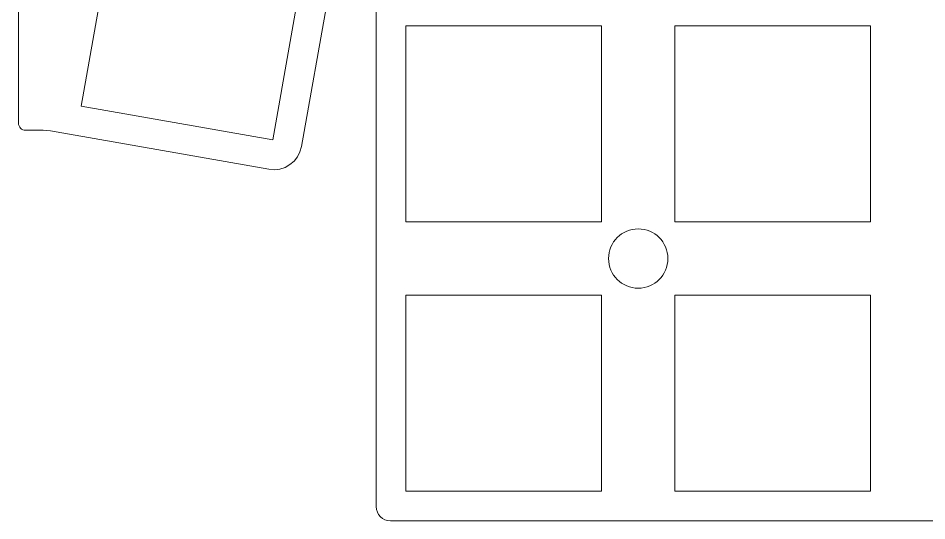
# Model space of a CAD drawing. Header units: millimetres. Extents: x -14 to 204, y 14 to 146.
# Drawn here: x 73.5 to 137.7, y 14.1 to 49.6 of the extents above; entities that cross this region are included whole.
import ezdxf

# ---------------------------------------------------------------- set-up
doc = ezdxf.new("R2010")
doc.units = ezdxf.units.MM
doc.header["$MEASUREMENT"] = 0
doc.layers.add('Layer 1', color=7, linetype='Continuous', lineweight=0)

# ---------------------------------------------------------------- blocks, each defined once
blk = doc.blocks.new('Block_278')
at = {"layer": 'Layer 1', "color": 5, "lineweight": 9, "true_color": 0x0000ff}
blk.add_lwpolyline([(73.966, 70.344), (73.879, 70.337), (73.796, 70.315), (73.717, 70.278), (73.646, 70.229), (73.586, 70.167), (73.536, 70.096), (73.499, 70.018), (73.477, 69.934), (73.47, 69.848)], dxfattribs=at)
blk = doc.blocks.new('Block_277')
at = {"layer": 'Layer 1'}
blk.add_blockref('Block_278', (0, 0), dxfattribs=at)
blk = doc.blocks.new('Block_276')
at = {"layer": 'Layer 1'}
blk.add_blockref('Block_277', (0, 0), dxfattribs=at)
blk = doc.blocks.new('Block_281')
at = {"layer": 'Layer 1', "color": 5, "lineweight": 9, "true_color": 0x0000ff}
blk.add_line((73.47, 69.848), (73.494, 42.198), dxfattribs=at)
blk = doc.blocks.new('Block_280')
at = {"layer": 'Layer 1'}
blk.add_blockref('Block_281', (0, 0), dxfattribs=at)
blk = doc.blocks.new('Block_279')
at = {"layer": 'Layer 1'}
blk.add_blockref('Block_280', (0, 0), dxfattribs=at)
blk = doc.blocks.new('Block_284')
at = {"layer": 'Layer 1', "color": 5, "lineweight": 9, "true_color": 0x0000ff}
blk.add_lwpolyline([(73.494, 42.198), (73.504, 42.101), (73.531, 42.008), (73.577, 41.923), (73.639, 41.847), (73.714, 41.786), (73.8, 41.74), (73.892, 41.712), (73.99, 41.703)], dxfattribs=at)
blk = doc.blocks.new('Block_283')
at = {"layer": 'Layer 1'}
blk.add_blockref('Block_284', (0, 0), dxfattribs=at)
blk = doc.blocks.new('Block_282')
at = {"layer": 'Layer 1'}
blk.add_blockref('Block_283', (0, 0), dxfattribs=at)
blk = doc.blocks.new('Block_287')
at = {"layer": 'Layer 1', "color": 5, "lineweight": 9, "true_color": 0x0000ff}
blk.add_line((73.99, 41.703), (75.242, 41.703), dxfattribs=at)
blk = doc.blocks.new('Block_286')
at = {"layer": 'Layer 1'}
blk.add_blockref('Block_287', (0, 0), dxfattribs=at)
blk = doc.blocks.new('Block_285')
at = {"layer": 'Layer 1'}
blk.add_blockref('Block_286', (0, 0), dxfattribs=at)
blk = doc.blocks.new('Block_290')
at = {"layer": 'Layer 1', "color": 5, "lineweight": 9, "true_color": 0x0000ff}
blk.add_line((75.242, 41.703), (75.756, 41.658), dxfattribs=at)
blk = doc.blocks.new('Block_289')
at = {"layer": 'Layer 1'}
blk.add_blockref('Block_290', (0, 0), dxfattribs=at)
blk = doc.blocks.new('Block_288')
at = {"layer": 'Layer 1'}
blk.add_blockref('Block_289', (0, 0), dxfattribs=at)
blk = doc.blocks.new('Block_293')
at = {"layer": 'Layer 1', "color": 5, "lineweight": 9, "true_color": 0x0000ff}
blk.add_line((75.756, 41.658), (91.188, 38.951), dxfattribs=at)
blk = doc.blocks.new('Block_292')
at = {"layer": 'Layer 1'}
blk.add_blockref('Block_293', (0, 0), dxfattribs=at)
blk = doc.blocks.new('Block_291')
at = {"layer": 'Layer 1'}
blk.add_blockref('Block_292', (0, 0), dxfattribs=at)
blk = doc.blocks.new('Block_296')
at = {"layer": 'Layer 1', "color": 5, "lineweight": 9, "true_color": 0x0000ff}
blk.add_lwpolyline([(91.188, 38.951), (91.576, 38.922), (91.961, 38.969), (92.33, 39.089), (92.668, 39.28), (92.963, 39.534), (93.203, 39.839), (93.378, 40.185), (93.483, 40.559)], dxfattribs=at)
blk = doc.blocks.new('Block_295')
at = {"layer": 'Layer 1'}
blk.add_blockref('Block_296', (0, 0), dxfattribs=at)
blk = doc.blocks.new('Block_294')
at = {"layer": 'Layer 1'}
blk.add_blockref('Block_295', (0, 0), dxfattribs=at)
blk = doc.blocks.new('Block_299')
at = {"layer": 'Layer 1', "color": 5, "lineweight": 9, "true_color": 0x0000ff}
blk.add_line((93.483, 40.559), (96.48, 57.52), dxfattribs=at)
blk = doc.blocks.new('Block_298')
at = {"layer": 'Layer 1'}
blk.add_blockref('Block_299', (0, 0), dxfattribs=at)
blk = doc.blocks.new('Block_297')
at = {"layer": 'Layer 1'}
blk.add_blockref('Block_298', (0, 0), dxfattribs=at)
blk = doc.blocks.new('Block_302')
at = {"layer": 'Layer 1', "color": 5, "lineweight": 9, "true_color": 0x0000ff}
blk.add_line((96.48, 57.52), (96.614, 58.019), dxfattribs=at)
blk = doc.blocks.new('Block_301')
at = {"layer": 'Layer 1'}
blk.add_blockref('Block_302', (0, 0), dxfattribs=at)
blk = doc.blocks.new('Block_300')
at = {"layer": 'Layer 1'}
blk.add_blockref('Block_301', (0, 0), dxfattribs=at)
blk = doc.blocks.new('Block_305')
at = {"layer": 'Layer 1', "color": 5, "lineweight": 9, "true_color": 0x0000ff}
blk.add_line((96.614, 58.019), (102.474, 74.122), dxfattribs=at)
blk = doc.blocks.new('Block_304')
at = {"layer": 'Layer 1'}
blk.add_blockref('Block_305', (0, 0), dxfattribs=at)
blk = doc.blocks.new('Block_303')
at = {"layer": 'Layer 1'}
blk.add_blockref('Block_304', (0, 0), dxfattribs=at)
blk = doc.blocks.new('Block_308')
at = {"layer": 'Layer 1', "color": 5, "lineweight": 9, "true_color": 0x0000ff}
blk.add_lwpolyline([(102.474, 74.122), (102.519, 74.289), (102.534, 74.461), (102.519, 74.633), (102.474, 74.8), (102.401, 74.956), (102.303, 75.098), (102.181, 75.22), (102.039, 75.319), (101.883, 75.392)], dxfattribs=at)
blk = doc.blocks.new('Block_307')
at = {"layer": 'Layer 1'}
blk.add_blockref('Block_308', (0, 0), dxfattribs=at)
blk = doc.blocks.new('Block_306')
at = {"layer": 'Layer 1'}
blk.add_blockref('Block_307', (0, 0), dxfattribs=at)
blk = doc.blocks.new('Block_311')
at = {"layer": 'Layer 1', "color": 5, "lineweight": 9, "true_color": 0x0000ff}
blk.add_line((101.883, 75.392), (86.934, 80.833), dxfattribs=at)
blk = doc.blocks.new('Block_310')
at = {"layer": 'Layer 1'}
blk.add_blockref('Block_311', (0, 0), dxfattribs=at)
blk = doc.blocks.new('Block_309')
at = {"layer": 'Layer 1'}
blk.add_blockref('Block_310', (0, 0), dxfattribs=at)
blk = doc.blocks.new('Block_314')
at = {"layer": 'Layer 1', "color": 5, "lineweight": 9, "true_color": 0x0000ff}
blk.add_lwpolyline([(86.934, 80.833), (86.746, 80.881), (86.551, 80.892), (86.359, 80.864), (86.176, 80.8), (86.008, 80.701), (85.863, 80.572), (85.747, 80.416), (85.663, 80.241)], dxfattribs=at)
blk = doc.blocks.new('Block_313')
at = {"layer": 'Layer 1'}
blk.add_blockref('Block_314', (0, 0), dxfattribs=at)
blk = doc.blocks.new('Block_312')
at = {"layer": 'Layer 1'}
blk.add_blockref('Block_313', (0, 0), dxfattribs=at)
blk = doc.blocks.new('Block_317')
at = {"layer": 'Layer 1', "color": 5, "lineweight": 9, "true_color": 0x0000ff}
blk.add_line((85.663, 80.241), (82.773, 72.301), dxfattribs=at)
blk = doc.blocks.new('Block_316')
at = {"layer": 'Layer 1'}
blk.add_blockref('Block_317', (0, 0), dxfattribs=at)
blk = doc.blocks.new('Block_315')
at = {"layer": 'Layer 1'}
blk.add_blockref('Block_316', (0, 0), dxfattribs=at)
blk = doc.blocks.new('Block_320')
at = {"layer": 'Layer 1', "color": 5, "lineweight": 9, "true_color": 0x0000ff}
blk.add_lwpolyline([(82.773, 72.301), (82.554, 71.831), (82.257, 71.406), (81.89, 71.04), (81.465, 70.743), (80.996, 70.524), (80.495, 70.39), (79.979, 70.344)], dxfattribs=at)
blk = doc.blocks.new('Block_319')
at = {"layer": 'Layer 1'}
blk.add_blockref('Block_320', (0, 0), dxfattribs=at)
blk = doc.blocks.new('Block_318')
at = {"layer": 'Layer 1'}
blk.add_blockref('Block_319', (0, 0), dxfattribs=at)
blk = doc.blocks.new('Block_323')
at = {"layer": 'Layer 1', "color": 5, "lineweight": 9, "true_color": 0x0000ff}
blk.add_line((79.979, 70.344), (73.966, 70.344), dxfattribs=at)
blk = doc.blocks.new('Block_322')
at = {"layer": 'Layer 1'}
blk.add_blockref('Block_323', (0, 0), dxfattribs=at)
blk = doc.blocks.new('Block_321')
at = {"layer": 'Layer 1'}
blk.add_blockref('Block_322', (0, 0), dxfattribs=at)
blk = doc.blocks.new('Block_275')
at = {"layer": 'Layer 1'}
for name in ['Block_312', 'Block_315', 'Block_309', 'Block_306', 'Block_303', 'Block_318', 'Block_276', 'Block_321', 'Block_279', 'Block_300', 'Block_297', 'Block_282', 'Block_285', 'Block_288', 'Block_291', 'Block_294']:
    blk.add_blockref(name, (0, 0), dxfattribs=at)
blk = doc.blocks.new('Block_331')
at = {"layer": 'Layer 1', "color": 1, "lineweight": 9, "true_color": 0xff0000}
blk.add_lwpolyline([(77.931, 43.404), (80.314, 56.923), (93.833, 54.54), (91.449, 41.021), (77.931, 43.404)], dxfattribs=at)
blk = doc.blocks.new('Block_330')
at = {"layer": 'Layer 1'}
blk.add_blockref('Block_331', (0, 0), dxfattribs=at)
blk = doc.blocks.new('Block_329')
at = {"layer": 'Layer 1'}
blk.add_blockref('Block_330', (0, 0), dxfattribs=at)
blk = doc.blocks.new('Block_328')
at = {"layer": 'Layer 1'}
blk.add_blockref('Block_329', (0, 0), dxfattribs=at)
blk = doc.blocks.new('Block_344')
at = {"layer": 'Layer 1', "color": 5, "lineweight": 9, "true_color": 0x0000ff}
blk.add_line((98.765, 50.163), (98.765, 33.151), dxfattribs=at)
blk = doc.blocks.new('Block_343')
at = {"layer": 'Layer 1'}
blk.add_blockref('Block_344', (0, 0), dxfattribs=at)
blk = doc.blocks.new('Block_342')
at = {"layer": 'Layer 1'}
blk.add_blockref('Block_343', (0, 0), dxfattribs=at)
blk = doc.blocks.new('Block_341')
at = {"layer": 'Layer 1'}
blk.add_blockref('Block_342', (0, 0), dxfattribs=at)
blk = doc.blocks.new('Block_348')
at = {"layer": 'Layer 1', "color": 5, "lineweight": 9, "true_color": 0x0000ff}
blk.add_line((98.765, 33.151), (98.765, 15.142), dxfattribs=at)
blk = doc.blocks.new('Block_347')
at = {"layer": 'Layer 1'}
blk.add_blockref('Block_348', (0, 0), dxfattribs=at)
blk = doc.blocks.new('Block_346')
at = {"layer": 'Layer 1'}
blk.add_blockref('Block_347', (0, 0), dxfattribs=at)
blk = doc.blocks.new('Block_345')
at = {"layer": 'Layer 1'}
blk.add_blockref('Block_346', (0, 0), dxfattribs=at)
blk = doc.blocks.new('Block_352')
at = {"layer": 'Layer 1', "color": 5, "lineweight": 9, "true_color": 0x0000ff}
blk.add_open_spline([(98.765, 15.142), (98.765, 14.59), (99.212, 14.143), (99.762, 14.143)], degree=3, dxfattribs=at)
blk = doc.blocks.new('Block_351')
at = {"layer": 'Layer 1'}
blk.add_blockref('Block_352', (0, 0), dxfattribs=at)
blk = doc.blocks.new('Block_350')
at = {"layer": 'Layer 1'}
blk.add_blockref('Block_351', (0, 0), dxfattribs=at)
blk = doc.blocks.new('Block_349')
at = {"layer": 'Layer 1'}
blk.add_blockref('Block_350', (0, 0), dxfattribs=at)
blk = doc.blocks.new('Block_356')
at = {"layer": 'Layer 1', "color": 5, "lineweight": 9, "true_color": 0x0000ff}
blk.add_line((99.762, 14.143), (191.808, 14.143), dxfattribs=at)
blk = doc.blocks.new('Block_355')
at = {"layer": 'Layer 1'}
blk.add_blockref('Block_356', (0, 0), dxfattribs=at)
blk = doc.blocks.new('Block_354')
at = {"layer": 'Layer 1'}
blk.add_blockref('Block_355', (0, 0), dxfattribs=at)
blk = doc.blocks.new('Block_353')
at = {"layer": 'Layer 1'}
blk.add_blockref('Block_354', (0, 0), dxfattribs=at)
blk = doc.blocks.new('Block_336')
at = {"layer": 'Layer 1'}
for name in ['Block_341', 'Block_345', 'Block_349', 'Block_353']:
    blk.add_blockref(name, (0, 0), dxfattribs=at)
blk = doc.blocks.new('Block_521')
at = {"layer": 'Layer 1', "color": 1, "lineweight": 9, "true_color": 0xff0000}
blk.add_open_spline([(117.273, 34.748), (116.116, 34.748), (115.177, 33.809), (115.177, 32.653), (115.177, 32.653), (115.177, 32.653), (115.177, 32.653), (115.177, 32.653), (115.177, 32.653), (115.177, 32.653), (115.177, 32.653), (115.177, 32.653), (115.177, 32.653), (115.177, 32.653), (115.177, 32.653), (115.177, 32.653), (115.177, 32.653), (115.177, 32.653), (115.177, 32.653), (115.177, 32.653), (115.177, 32.653), (115.177, 32.653), (115.177, 32.653), (115.177, 32.653), (115.177, 32.653), (115.177, 32.653), (115.177, 32.653), (115.177, 32.653), (115.177, 32.653), (115.177, 32.653), (115.177, 32.653), (115.177, 32.653), (115.177, 32.653), (115.177, 32.653), (115.177, 32.653), (115.177, 32.653), (115.177, 32.653), (115.177, 32.653), (115.177, 32.653), (115.177, 32.653), (115.177, 32.653), (115.177, 32.653), (115.177, 32.653), (115.177, 32.653), (115.177, 32.653), (115.177, 32.653), (115.177, 32.653), (115.177, 32.653), (115.177, 32.653), (115.177, 31.495), (116.116, 30.557), (117.273, 30.557), (117.273, 30.557), (117.273, 30.557), (117.273, 30.557), (117.273, 30.557), (117.273, 30.557), (117.273, 30.557), (117.273, 30.557), (117.273, 30.557), (117.273, 30.557), (117.273, 30.557), (117.273, 30.557), (117.273, 30.557), (117.273, 30.557), (117.273, 30.557), (117.273, 30.557), (117.273, 30.557), (117.273, 30.557), (117.273, 30.557), (117.273, 30.557), (117.273, 30.557), (117.273, 30.557), (117.273, 30.557), (117.273, 30.557), (117.273, 30.557), (117.273, 30.557), (117.273, 30.557), (117.273, 30.557), (117.273, 30.557), (117.273, 30.557), (117.273, 30.557), (117.273, 30.557), (117.273, 30.557), (117.273, 30.557), (117.273, 30.557), (117.273, 30.557), (117.273, 30.557), (117.273, 30.557), (117.273, 30.557), (117.273, 30.557), (117.273, 30.557), (117.273, 30.557), (117.273, 30.557), (117.273, 30.557), (117.273, 30.557), (117.273, 30.557), (118.43, 30.557), (119.369, 31.495), (119.369, 32.653), (119.369, 32.653), (119.369, 32.653), (119.369, 32.653), (119.369, 32.653), (119.369, 32.653), (119.369, 32.653), (119.369, 32.653), (119.369, 32.653), (119.369, 32.653), (119.369, 32.653), (119.369, 32.653), (119.369, 32.653), (119.369, 32.653), (119.369, 32.653), (119.369, 32.653), (119.369, 32.653), (119.369, 32.653), (119.369, 32.653), (119.369, 32.653), (119.369, 32.653), (119.369, 32.653), (119.369, 32.653), (119.369, 32.653), (119.369, 32.653), (119.369, 32.653), (119.369, 32.653), (119.369, 32.653), (119.369, 32.653), (119.369, 32.653), (119.369, 32.653), (119.369, 32.653), (119.369, 32.653), (119.369, 32.653), (119.369, 32.653), (119.369, 32.653), (119.369, 32.653), (119.369, 32.653), (119.369, 32.653), (119.369, 32.653), (119.369, 32.653), (119.369, 32.653), (119.369, 32.653), (119.369, 32.653), (119.369, 32.653), (119.369, 32.653), (119.369, 33.809), (118.43, 34.748), (117.273, 34.748), (117.273, 34.748), (117.273, 34.748), (117.273, 34.748), (117.273, 34.748), (117.273, 34.748), (117.273, 34.748), (117.273, 34.748), (117.273, 34.748), (117.273, 34.748), (117.273, 34.748), (117.273, 34.748), (117.273, 34.748), (117.273, 34.748), (117.273, 34.748), (117.273, 34.748), (117.273, 34.748), (117.273, 34.748), (117.273, 34.748), (117.273, 34.748), (117.273, 34.748), (117.273, 34.748), (117.273, 34.748), (117.273, 34.748), (117.273, 34.748), (117.273, 34.748), (117.273, 34.748), (117.273, 34.748), (117.273, 34.748), (117.273, 34.748), (117.273, 34.748), (117.273, 34.748), (117.273, 34.748), (117.273, 34.748), (117.273, 34.748), (117.273, 34.748), (117.273, 34.748), (117.273, 34.748), (117.273, 34.748), (117.273, 34.748), (117.273, 34.748), (117.273, 34.748), (117.273, 34.748), (117.273, 34.748), (117.273, 34.748), (117.273, 34.748), (117.273, 34.748), (117.273, 34.748), (117.273, 34.748), (117.273, 34.748), (117.273, 34.748), (117.273, 34.748), (117.273, 34.748), (117.273, 34.748), (117.273, 34.748), (117.273, 34.748), (117.273, 34.748), (117.273, 34.748), (117.273, 34.748), (117.273, 34.748), (117.273, 34.748), (117.273, 34.748), (117.273, 34.748), (117.273, 34.748), (117.273, 34.748), (117.273, 34.748), (117.273, 34.748), (117.273, 34.748), (117.273, 34.748), (117.273, 34.748), (117.273, 34.748), (117.273, 34.748), (117.273, 34.748), (117.273, 34.748), (117.273, 34.748), (117.273, 34.748), (117.273, 34.748), (117.273, 34.748), (117.273, 34.748), (117.273, 34.748), (117.273, 34.748), (117.273, 34.748), (117.273, 34.748), (117.273, 34.748), (117.273, 34.748), (117.273, 34.748), (117.273, 34.748), (117.273, 34.748), (117.273, 34.748), (117.273, 34.748), (117.273, 34.748), (117.273, 34.748), (117.273, 34.748), (117.273, 34.748), (117.273, 34.748), (117.273, 34.748), (117.273, 34.748)], degree=3, knots=[0, 0, 0, 0, 1, 1, 1, 2, 2, 2, 3, 3, 3, 4, 4, 4, 5, 5, 5, 6, 6, 6, 7, 7, 7, 8, 8, 8, 9, 9, 9, 10, 10, 10, 11, 11, 11, 12, 12, 12, 13, 13, 13, 14, 14, 14, 15, 15, 15, 16, 16, 16, 17, 17, 17, 18, 18, 18, 19, 19, 19, 20, 20, 20, 21, 21, 21, 22, 22, 22, 23, 23, 23, 24, 24, 24, 25, 25, 25, 26, 26, 26, 27, 27, 27, 28, 28, 28, 29, 29, 29, 30, 30, 30, 31, 31, 31, 32, 32, 32, 33, 33, 33, 34, 34, 34, 35, 35, 35, 36, 36, 36, 37, 37, 37, 38, 38, 38, 39, 39, 39, 40, 40, 40, 41, 41, 41, 42, 42, 42, 43, 43, 43, 44, 44, 44, 45, 45, 45, 46, 46, 46, 47, 47, 47, 48, 48, 48, 49, 49, 49, 50, 50, 50, 51, 51, 51, 52, 52, 52, 53, 53, 53, 54, 54, 54, 55, 55, 55, 56, 56, 56, 57, 57, 57, 58, 58, 58, 59, 59, 59, 60, 60, 60, 61, 61, 61, 62, 62, 62, 63, 63, 63, 64, 64, 64, 65, 65, 65, 66, 66, 66, 67, 67, 67, 68, 68, 68, 69, 69, 69, 70, 70, 70, 71, 71, 71, 72, 72, 72, 73, 73, 73, 74, 74, 74, 75, 75, 75, 76, 76, 76, 77, 77, 77, 78, 78, 78, 79, 79, 79, 80, 80, 80, 81, 81, 81, 81], dxfattribs=at)
blk = doc.blocks.new('Block_520')
at = {"layer": 'Layer 1'}
blk.add_blockref('Block_521', (0, 0), dxfattribs=at)
blk = doc.blocks.new('Block_519')
at = {"layer": 'Layer 1'}
blk.add_blockref('Block_520', (0, 0), dxfattribs=at)
blk = doc.blocks.new('Block_518')
at = {"layer": 'Layer 1'}
blk.add_blockref('Block_519', (0, 0), dxfattribs=at)
blk = doc.blocks.new('Block_549')
at = {"layer": 'Layer 1', "color": 1, "lineweight": 9, "true_color": 0xff0000}
blk.add_lwpolyline([(133.687, 35.247), (133.687, 49.066), (119.868, 49.066), (119.868, 35.247), (133.687, 35.247)], dxfattribs=at)
blk = doc.blocks.new('Block_548')
at = {"layer": 'Layer 1'}
blk.add_blockref('Block_549', (0, 0), dxfattribs=at)
blk = doc.blocks.new('Block_547')
at = {"layer": 'Layer 1'}
blk.add_blockref('Block_548', (0, 0), dxfattribs=at)
blk = doc.blocks.new('Block_546')
at = {"layer": 'Layer 1'}
blk.add_blockref('Block_547', (0, 0), dxfattribs=at)
blk = doc.blocks.new('Block_597')
at = {"layer": 'Layer 1', "color": 1, "lineweight": 9, "true_color": 0xff0000}
blk.add_lwpolyline([(114.679, 35.247), (114.679, 49.066), (100.86, 49.066), (100.86, 35.247), (114.679, 35.247)], dxfattribs=at)
blk = doc.blocks.new('Block_596')
at = {"layer": 'Layer 1'}
blk.add_blockref('Block_597', (0, 0), dxfattribs=at)
blk = doc.blocks.new('Block_595')
at = {"layer": 'Layer 1'}
blk.add_blockref('Block_596', (0, 0), dxfattribs=at)
blk = doc.blocks.new('Block_594')
at = {"layer": 'Layer 1'}
blk.add_blockref('Block_595', (0, 0), dxfattribs=at)
blk = doc.blocks.new('Block_625')
at = {"layer": 'Layer 1', "color": 1, "lineweight": 9, "true_color": 0xff0000}
blk.add_lwpolyline([(133.687, 16.239), (133.687, 30.058), (119.868, 30.058), (119.868, 16.239), (133.687, 16.239)], dxfattribs=at)
blk = doc.blocks.new('Block_624')
at = {"layer": 'Layer 1'}
blk.add_blockref('Block_625', (0, 0), dxfattribs=at)
blk = doc.blocks.new('Block_623')
at = {"layer": 'Layer 1'}
blk.add_blockref('Block_624', (0, 0), dxfattribs=at)
blk = doc.blocks.new('Block_622')
at = {"layer": 'Layer 1'}
blk.add_blockref('Block_623', (0, 0), dxfattribs=at)
blk = doc.blocks.new('Block_629')
at = {"layer": 'Layer 1', "color": 1, "lineweight": 9, "true_color": 0xff0000}
blk.add_lwpolyline([(114.679, 16.239), (114.679, 30.058), (100.86, 30.058), (100.86, 16.239), (114.679, 16.239)], dxfattribs=at)
blk = doc.blocks.new('Block_628')
at = {"layer": 'Layer 1'}
blk.add_blockref('Block_629', (0, 0), dxfattribs=at)
blk = doc.blocks.new('Block_627')
at = {"layer": 'Layer 1'}
blk.add_blockref('Block_628', (0, 0), dxfattribs=at)
blk = doc.blocks.new('Block_626')
at = {"layer": 'Layer 1'}
blk.add_blockref('Block_627', (0, 0), dxfattribs=at)
blk = doc.blocks.new('Block_509')
at = {"layer": 'Layer 1'}
for name in ['Block_594', 'Block_546', 'Block_518', 'Block_626', 'Block_622']:
    blk.add_blockref(name, (0, 0), dxfattribs=at)

msp = doc.modelspace()

# ---------------------------------------------------------------- block references
at = {"layer": 'Layer 1'}
for name in ['Block_336', 'Block_509', 'Block_275', 'Block_328']:
    msp.add_blockref(name, (0, 0), dxfattribs=at)

doc.saveas('drawing.dxf')
